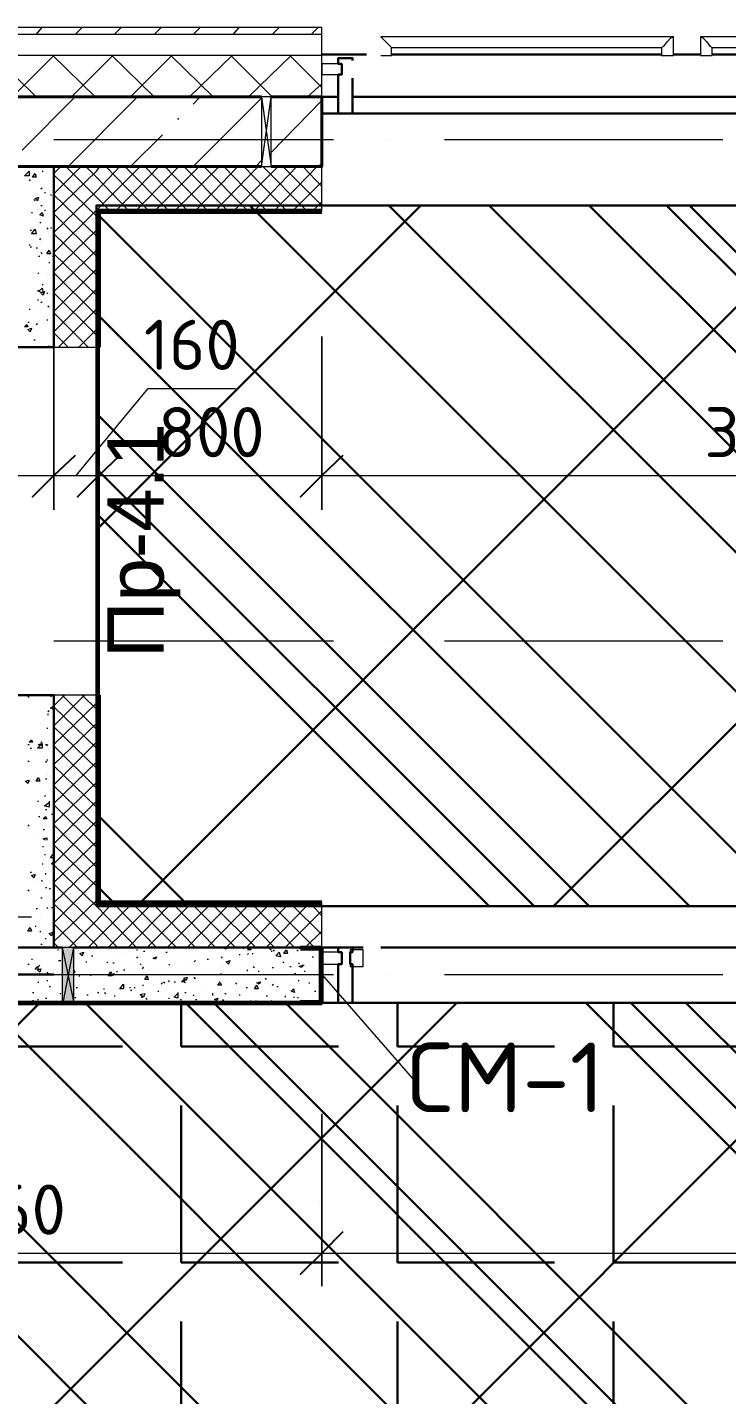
# Model space of a CAD drawing. Header units: millimetres. Extents: x -84737 to 172119, y -43083 to 59399.
# Drawn here: x 25810 to 28318, y 48373 to 53279 of the extents above; entities that cross this region are included whole.
import ezdxf

# ---------------------------------------------------------------- set-up
doc = ezdxf.new("R2010")
doc.units = ezdxf.units.MM
for name, color, linetype, lineweight in [('17) Краска СТ-3.1 стена', 6, 'Continuous', 60), ('19) Краска ПТ-5 потолок', 161, 'Continuous', 30), ('20) Шпакл. баз. фин Стена', 40, 'Continuous', 60), ('22) Шпакл. баз. фин. Потолок', 102, 'Continuous', 30), ('3) Плинутс ПЛ-1', 6, 'Continuous', 30), ('9) Плитка КР-2 600х600', 110, 'Continuous', 30)]:
    doc.layers.add(name, color=color, linetype=linetype, lineweight=lineweight)
for name, color, linetype in [('PDF _Витраж', 7, 'Continuous'), ('PDF _Двери', 7, 'Continuous'), ('PDF _Марки', 7, 'Continuous'), ('PDF _Обобщенные модели', 7, 'Continuous'), ('PDF _Обозначения', 7, 'Continuous'), ('PDF _Окна', 7, 'Continuous'), ('PDF _Оси', 7, 'Continuous'), ('PDF _Панели витража', 7, 'Continuous'), ('PDF _Перекрытия', 7, 'Continuous'), ('PDF _Размеры-100', 7, 'Continuous'), ('PDF _Стены', 7, 'Continuous'), ('PDF _Текст', 7, 'Continuous'), ('PDF _Элементы узлов', 7, 'Continuous')]:
    doc.layers.add(name, color=color, linetype=linetype)
doc.styles.add('PDF GOSTCommon', font='arial.ttf')
doc.styles.add('PDF ISOCPEUR', font='isocpeur.ttf')

msp = doc.modelspace()

# ---------------------------------------------------------------- hatches: boundary and pattern name
at = {"layer": '19) Краска ПТ-5 потолок'}
h = msp.add_hatch(dxfattribs=at)
h.set_pattern_fill('ANSI34', color=256, scale=80, angle=90)
h.paths.add_polyline_path([(26057.2, 50125.2), (30104.1, 50125.2), (30104.1, 52639.7), (26057.2, 52639.7)])
h = msp.add_hatch(dxfattribs=at)
h.set_pattern_fill('ANSI34', color=256, scale=80, angle=90)
h.paths.add_polyline_path([(22027.2, 47077.3), (10407.1, 47077.3), (10407.1, 45159.6), (12786.1, 45159.6), (12786.1, 44579.7), (22027.2, 44579.7)])
h.paths.add_polyline_path([(26785.3, 47077.3), (24503.6, 47077.3), (22027.2, 47077.3), (22027.2, 43580.7), (26785.3, 43580.7)])
h.paths.add_polyline_path([(34714, 47077.3), (26785.3, 47077.3), (26785.3, 44579.7), (34714, 44579.7)])
h.paths.add_polyline_path([(30256.5, 49778.1), (24503.6, 49778.1), (24503.6, 47077.3), (30256.5, 47077.3)])
h.paths.add_polyline_path([(44556.2, 47077.3), (39984.4, 47077.3), (34904.5, 47077.3), (34904.5, 44579.7), (44556.2, 44579.7)])
h.paths.add_polyline_path([(44556.2, 49096.5), (41457.5, 49096.5), (41457.5, 49778.1), (39984.4, 49778.1), (39984.4, 47077.3), (44556.2, 47077.3)])
at = {"layer": '22) Шпакл. баз. фин. Потолок'}
h = msp.add_hatch(dxfattribs=at)
h.set_pattern_fill('ANSI37', color=256, scale=333)
h.paths.add_polyline_path([(26057.2, 50125.2), (30104.1, 50125.2), (30104.1, 52639.7), (26057.2, 52639.7)])
h = msp.add_hatch(dxfattribs=at)
h.set_pattern_fill('ANSI37', color=256, scale=333)
h.paths.add_polyline_path([(22027.2, 47077.3), (10407.1, 47077.3), (10407.1, 45159.6), (12786.1, 45159.6), (12786.1, 44579.7), (22027.2, 44579.7)])
h.paths.add_polyline_path([(26785.3, 47077.3), (24503.6, 47077.3), (22027.2, 47077.3), (22027.2, 43580.7), (26785.3, 43580.7)])
h.paths.add_polyline_path([(34714, 47077.3), (26785.3, 47077.3), (26785.3, 44579.7), (34714, 44579.7)])
h.paths.add_polyline_path([(30256.5, 49778.1), (24503.6, 49778.1), (24503.6, 47077.3), (30256.5, 47077.3)])
h.paths.add_polyline_path([(44556.2, 47077.3), (39984.4, 47077.3), (34904.5, 47077.3), (34904.5, 44579.7), (44556.2, 44579.7)])
h.paths.add_polyline_path([(44556.2, 49096.5), (41457.5, 49096.5), (41457.5, 49778.1), (39984.4, 49778.1), (39984.4, 47077.3), (44556.2, 47077.3)])
at = {"layer": '9) Плитка КР-2 600х600'}
h = msp.add_hatch(dxfattribs=at)
h.set_pattern_fill('ANGLE', color=256, scale=111)
h.set_pattern_definition([(0, (0, 0), (0, 775.335), [563.88, -211.455]), (90, (0, 0), (-775.335, 5e-14), [563.88, -211.455])])
h.paths.add_polyline_path([(22027.2, 47077.3), (10407.1, 47077.3), (10407.1, 45159.6), (12786.1, 45159.6), (12786.1, 44579.7), (22027.2, 44579.7)])
h.paths.add_polyline_path([(26785.3, 47077.3), (24503.6, 47077.3), (22027.2, 47077.3), (22027.2, 43580.7), (26785.3, 43580.7)])
h.paths.add_polyline_path([(34714, 47077.3), (26785.3, 47077.3), (26785.3, 44579.7), (34714, 44579.7)])
h.paths.add_polyline_path([(30256.5, 49778.1), (24503.6, 49778.1), (24503.6, 47077.3), (30256.5, 47077.3)])
h.paths.add_polyline_path([(44556.2, 47077.3), (39984.4, 47077.3), (34904.5, 47077.3), (34904.5, 44579.7), (44556.2, 44579.7)])
h.paths.add_polyline_path([(44556.2, 49096.5), (41457.5, 49096.5), (41457.5, 49778.1), (39984.4, 49778.1), (39984.4, 47077.3), (44556.2, 47077.3)])
at = {"layer": 'PDF _Стены', "transparency": 33554559}
msp.add_hatch(color=256, dxfattribs=at).paths.add_polyline_path([(26869.9, 49977), (26869.9, 49981.2), (26865.7, 49981.2), (26861.5, 49977), (26865.7, 49972.8), (26869.9, 49972.8)])

# ---------------------------------------------------------------- linework, layer by layer
at = {"layer": '17) Краска СТ-3.1 стена'}
for points in [[(26065.6, 52131.7), (26065.6, 52618.5), (26865.7, 52618.5)], [(26865.7, 50137.9), (26065.6, 50137.9), (26065.6, 50882.9)], [(25587.3, 49778.1), (26865.7, 49778.1)]]:
    msp.add_lwpolyline(points, dxfattribs=at)
at = {"layer": '19) Краска ПТ-5 потолок'}
msp.add_lwpolyline([(26057.2, 50125.2), (30104.1, 50125.2), (30104.1, 52639.7), (26057.2, 52639.7)], close=True, dxfattribs=at)
at = {"layer": '20) Шпакл. баз. фин Стена'}
for points in [[(26065.6, 52131.7), (26065.6, 52618.5), (26865.7, 52618.5)], [(26865.7, 50137.9), (26065.6, 50137.9), (26065.6, 50882.9)], [(25587.3, 49778.1), (26865.7, 49778.1)]]:
    msp.add_lwpolyline(points, dxfattribs=at)
at = {"layer": '3) Плинутс ПЛ-1'}
for points in [[(26065.6, 52131.7), (26065.6, 52618.5), (26865.7, 52618.5)], [(26865.7, 50137.9), (26065.6, 50137.9), (26065.6, 50882.9)], [(25587.3, 49778.1), (26865.7, 49778.1)]]:
    msp.add_lwpolyline(points, dxfattribs=at)
at = {"layer": '9) Плитка КР-2 600х600'}
msp.add_lwpolyline([(24503.6, 47077.3), (30256.5, 47077.3), (30256.5, 49778.1), (24503.6, 49778.1)], close=True, dxfattribs=at)
at = {"layer": 'PDF _Витраж', "lineweight": 30}
msp.add_lwpolyline([(26975.8, 53160.4), (26975.8, 53168.8), (26925, 53168.8), (26925, 53147.7), (26937.7, 53147.7), (26937.7, 53109.6), (26925, 53109.6), (26925, 52969.9), (26975.8, 52969.9), (26975.8, 53096.9)], dxfattribs=at)
msp.add_lwpolyline([(26967.3, 49917.7), (26967.3, 49960.1), (26975.8, 49960.1), (26975.8, 49977), (26925, 49977), (26925, 49960.1), (26937.7, 49960.1), (26937.7, 49917.7), (26925, 49917.7), (26925, 49778.1), (26975.8, 49778.1), (26975.8, 49917.7)], close=True, dxfattribs=at)
at = {"layer": 'PDF _Двери', "lineweight": 18}
for points in [[(27077.4, 53177.3), (27115.5, 53177.3), (27115.5, 53206.9), (28084.9, 53206.9), (28084.9, 53177.3), (28127.2, 53177.3), (28127.2, 53245), (27077.4, 53245), (27081.6, 53240.8), (27094.3, 53228.1), (27111.2, 53211.2), (27115.5, 53206.9)], [(28084.9, 53206.9), (28093.3, 53211.2), (28106, 53228.1), (28118.7, 53240.8), (28127.2, 53245)], [(28884.9, 53206.9), (28893.4, 53211.2), (28906.1, 53228.1), (28918.8, 53240.8), (28927.3, 53245), (28224.6, 53245), (28224.6, 53177.3), (28266.9, 53177.3), (28266.9, 53206.9), (28884.9, 53206.9), (28884.9, 53177.3), (28927.3, 53177.3)], [(28224.6, 53245), (28233, 53240.8), (28245.7, 53228.1), (28258.4, 53211.2), (28266.9, 53206.9)]]:
    msp.add_lwpolyline(points, dxfattribs=at)
at = {"layer": 'PDF _Марки', "lineweight": 9}
msp.add_lwpolyline([(26865.7, 49879.7), (27191.7, 49507.1)], dxfattribs=at)
at = {"layer": 'PDF _Обобщенные модели', "lineweight": 50}
msp.add_lwpolyline([(26789.5, 49972.8), (26861.5, 49972.8), (26861.5, 49782.3), (26789.5, 49782.3), (26789.5, 49778.1), (26865.7, 49778.1), (26865.7, 49977), (26789.5, 49977)], close=True, dxfattribs=at)
at = {"layer": 'PDF _Обобщенные модели', "lineweight": 30}
msp.add_lwpolyline([(24575.6, 49879.7), (25904.8, 49879.7)], dxfattribs=at)
at = {"layer": 'PDF _Обозначения', "lineweight": 9}
msp.add_lwpolyline([(26857.2, 49066.9), (26857.2, 49066.9)], dxfattribs=at)
at = {"layer": 'PDF _Окна', "transparency": 33554559}
for points in [[(25976.7, 49977), (25934.4, 49977), (25976.7, 49778.1)], [(25934.4, 49977), (25976.7, 49778.1), (25934.4, 49778.1)]]:
    msp.add_solid(points, dxfattribs=at)
at = {"layer": 'PDF _Оси', "lineweight": 9}
for points in [[(25904.8, 52876.7), (26908, 52876.7)], [(27107, 52876.7), (27107, 52876.7)], [(27306, 52876.7), (28305, 52876.7)], [(25904.8, 51077.6), (26908, 51077.6)], [(27107, 51077.6), (27107, 51077.6)], [(27306, 51077.6), (28305, 51077.6)], [(25904.8, 49879.7), (26908, 49879.7)], [(27107, 49879.7), (27107, 49879.7)], [(27306, 49879.7), (28305, 49879.7)]]:
    msp.add_lwpolyline(points, dxfattribs=at)
at = {"layer": 'PDF _Панели витража', "lineweight": 18}
for points in [[(26865.7, 53109.6), (26937.7, 53109.6), (26937.7, 53147.7), (26865.7, 53147.7)], [(26865.7, 49917.7), (26937.7, 49917.7), (26937.7, 49960.1), (26865.7, 49960.1)], [(26967.3, 49909.3), (27013.9, 49909.3), (27013.9, 49968.5), (26967.3, 49968.5)]]:
    msp.add_lwpolyline(points, close=True, dxfattribs=at)
at = {"layer": 'PDF _Перекрытия', "lineweight": 30}
for points in [[(27026.6, 53181.5), (26865.7, 53181.5)], [(28084.9, 53181.5), (27115.5, 53181.5)], [(28224.6, 53181.5), (28127.2, 53181.5)], [(28884.9, 53181.5), (28266.9, 53181.5)], [(26925, 53029.1), (26865.7, 53029.1)], [(29024.6, 53029.1), (26975.8, 53029.1)], [(26925, 52969.9), (26865.7, 52969.9)], [(29024.6, 52969.9), (26975.8, 52969.9)], [(26865.7, 49977), (26925, 49977)], [(26975.8, 49977), (27013.9, 49977)], [(27077.4, 49977), (28927.3, 49977)]]:
    msp.add_lwpolyline(points, dxfattribs=at)
at = {"layer": 'PDF _Размеры-100', "lineweight": 9}
for points in [[(19584.6, 51670.3), (21184.8, 51670.3), (22416.6, 51670.3), (24816.8, 51670.3), (25705.8, 51670.3), (25904.8, 51670.3), (26065.6, 51670.3), (26865.7, 51670.3), (30095.6, 51670.3), (30095.6, 52169.8), (30095.6, 51547.5), (30095.6, 52169.8), (30095.6, 51670.3), (30375, 51670.3)], [(25985.2, 51670.3), (26243.4, 51983.5), (26556.7, 51983.5)], [(16287, 50087.1), (16655.3, 50087.1), (16735.7, 50087.1), (18056.4, 50087.1), (18136.9, 50087.1), (19504.2, 50087.1), (19707.4, 50087.1), (23606.2, 50087.1), (24503.6, 50087.1), (24634.8, 50087.1), (25587.3, 50087.1), (25587.3, 49587.6), (25587.3, 50209.8), (25587.3, 49587.6), (25587.3, 50087.1), (25824.3, 50087.1)], [(24385.1, 48880.6), (26865.7, 48880.6), (30256.5, 48880.6), (30256.5, 49380.1), (30256.5, 48762.1), (30256.5, 49380.1), (30256.5, 48880.6), (30624.8, 48880.6)]]:
    msp.add_lwpolyline(points, dxfattribs=at)
for points in [[(25904.8, 51670.3), (25904.8, 52169.8), (25904.8, 51547.5), (25904.8, 52169.8)], [(26065.6, 51670.3), (26065.6, 52169.8), (26065.6, 51547.5), (26065.6, 52169.8)], [(26865.7, 51670.3), (26865.7, 52169.8), (26865.7, 51547.5), (26865.7, 52169.8)], [(26865.7, 48880.6), (26865.7, 49380.1), (26865.7, 48762.1), (26865.7, 49380.1)]]:
    msp.add_lwpolyline(points, close=True, dxfattribs=at)
at = {"layer": 'PDF _Размеры-100', "lineweight": 25}
for points in [[(25981, 51742.3), (25904.8, 51670.3), (25828.6, 51594.1), (25904.8, 51670.3)], [(26141.8, 51742.3), (26065.6, 51670.3), (25989.4, 51594.1), (26065.6, 51670.3)], [(26941.9, 51742.3), (26865.7, 51670.3), (26789.5, 51594.1), (26865.7, 51670.3)], [(26941.9, 48956.8), (26865.7, 48880.6), (26789.5, 48804.4), (26865.7, 48880.6)]]:
    msp.add_lwpolyline(points, close=True, dxfattribs=at)
at = {"layer": 'PDF _Стены', "lineweight": 18}
for points in [[(26865.7, 53029.1), (26865.7, 53278.9), (24816.8, 53278.9), (24816.8, 53029.1)], [(26865.7, 53253.5), (24816.8, 53253.5)], [(26865.7, 53177.3), (24816.8, 53177.3)], [(25904.8, 52131.7), (26065.6, 52131.7), (26065.6, 52618.5), (26865.7, 52618.5), (26865.7, 52779.4)], [(26057.2, 52131.7), (26057.2, 52627), (26865.7, 52627)], [(26865.7, 49977), (26865.7, 50137.9), (26065.6, 50137.9), (26065.6, 50882.9), (25904.8, 50882.9)], [(26865.7, 50129.4), (26057.2, 50129.4), (26057.2, 50882.9)]]:
    msp.add_lwpolyline(points, dxfattribs=at)
at = {"layer": 'PDF _Стены', "lineweight": 9}
for points in [[(25841.3, 53253.5), (25862.4, 53278.9)], [(25981, 53253.5), (26006.4, 53278.9)], [(26120.7, 53253.5), (26146.1, 53278.9)], [(26264.6, 53253.5), (26290, 53278.9)], [(26404.3, 53253.5), (26429.7, 53278.9)], [(26548.2, 53253.5), (26569.4, 53278.9)], [(26687.9, 53253.5), (26713.3, 53278.9)], [(26827.6, 53253.5), (26853, 53278.9)], [(25841.3, 53029.1), (25688.9, 53177.3)], [(25705.8, 52978.3), (25756.6, 53029.1), (25904.8, 53177.3)], [(26052.9, 53029.1), (25900.5, 53177.3)], [(25968.3, 53029.1), (26116.4, 53177.3)], [(26264.6, 53029.1), (26112.2, 53177.3)], [(26179.9, 53029.1), (26328.1, 53177.3)], [(26476.3, 53029.1), (26323.9, 53177.3)], [(26391.6, 53029.1), (26544, 53177.3)], [(26687.9, 53029.1), (26539.8, 53177.3)], [(26603.3, 53029.1), (26755.6, 53177.3)], [(26865.7, 53063), (26751.4, 53177.3)], [(26814.9, 53029.1), (26865.7, 53075.7)], [(25790.5, 52838.6), (25981, 53029.1)], [(25955.6, 52779.4), (26205.3, 53029.1)], [(26404.3, 53003.7), (26429.7, 53029.1)], [(26404.3, 52779.4), (26649.8, 53024.9)], [(26683.7, 52830.2), (26865.7, 53016.4)], [(26349.3, 52948.7), (26353.5, 52952.9)], [(26179.9, 52779.4), (26294.2, 52893.7)], [(26628.7, 52779.4), (26649.8, 52800.6)], [(26853, 52779.4), (26865.7, 52792.1)], [(25832.8, 52775.2), (25832.8, 52775.2)], [(25862.4, 52762.5), (25866.7, 52762.5)], [(25904.8, 52754), (25930.2, 52779.4)], [(25904.8, 52682), (26002.1, 52779.4)], [(25904.8, 52614.3), (26057.2, 52762.5), (26069.9, 52779.4)], [(25904.8, 52542.3), (26057.2, 52690.5), (26141.8, 52779.4)], [(26057.2, 52601.6), (25904.8, 52749.8)], [(26099.5, 52627), (26057.2, 52669.3), (25947.1, 52779.4)], [(26167.2, 52627), (26057.2, 52741.3), (26019.1, 52779.4)], [(26061.4, 52627), (26213.8, 52779.4)], [(26239.2, 52627), (26091, 52779.4)], [(26133.4, 52627), (26281.5, 52779.4)], [(26311.2, 52627), (26158.8, 52779.4)], [(26205.3, 52627), (26353.5, 52779.4)], [(26378.9, 52627), (26230.7, 52779.4)], [(26273.1, 52627), (26425.5, 52779.4)], [(26450.9, 52627), (26302.7, 52779.4)], [(26345, 52627), (26497.4, 52779.4)], [(26522.8, 52627), (26370.4, 52779.4)], [(26417, 52627), (26565.2, 52779.4)], [(26594.8, 52627), (26442.4, 52779.4)], [(26489, 52627), (26637.1, 52779.4)], [(26662.5, 52627), (26514.4, 52779.4)], [(26556.7, 52627), (26709.1, 52779.4)], [(26734.5, 52627), (26586.3, 52779.4)], [(26628.7, 52627), (26776.8, 52779.4)], [(26806.4, 52627), (26654.1, 52779.4)], [(26700.6, 52627), (26848.8, 52779.4)], [(26865.7, 52639.7), (26726, 52779.4)], [(26865.7, 52707.4), (26798, 52779.4)], [(25815.9, 52732.8), (25820.1, 52728.6)], [(25858.2, 52699), (25862.4, 52703.2)], [(26768.3, 52627), (26865.7, 52724.4)], [(25832.8, 52660.9), (25837, 52656.6)], [(25870.9, 52686.3), (25875.1, 52686.3)], [(25887.8, 52665.1), (25887.8, 52665.1)], [(25892.1, 52677.8), (25896.3, 52677.8)], [(26057.2, 52529.6), (25904.8, 52677.8)], [(26840.3, 52627), (26865.7, 52652.4)], [(25824.3, 52614.3), (25828.6, 52614.3)], [(25858.2, 52639.7), (25862.4, 52639.7)], [(25870.9, 52622.8), (25875.1, 52622.8)], [(25904.8, 52470.4), (26057.2, 52622.8)], [(26057.2, 52457.7), (25904.8, 52610.1)], [(25820.1, 52550.8), (25824.3, 52550.8)], [(25854, 52576.2), (25858.2, 52580.4)], [(25858.2, 52584.7), (25858.2, 52584.7)], [(25879.4, 52559.3), (25883.6, 52555)], [(25892.1, 52559.3), (25896.3, 52559.3)], [(25904.8, 52402.6), (26057.2, 52550.8)], [(25815.9, 52500), (25820.1, 52495.8)], [(25854, 52516.9), (25858.2, 52521.2)], [(26057.2, 52389.9), (25904.8, 52538.1)], [(25820.1, 52491.5), (25824.3, 52491.5)], [(25841.3, 52487.3), (25845.5, 52487.3)], [(25849.7, 52457.7), (25854, 52457.7)], [(25858.2, 52470.4), (25862.4, 52466.1)], [(25904.8, 52453.4), (25900.5, 52457.7), (25904.8, 52461.9)], [(25904.8, 52330.7), (26057.2, 52478.8)], [(26057.2, 52318), (25904.8, 52466.1)], [(25887.8, 52436.5), (25887.8, 52432.3)], [(25904.8, 52258.7), (26057.2, 52411.1)], [(25849.7, 52394.2), (25849.7, 52398.4)], [(25862.4, 52356.1), (25866.7, 52356.1)], [(25883.6, 52394.2), (25883.6, 52394.2)], [(26057.2, 52246), (25904.8, 52398.4)], [(25845.5, 52334.9), (25849.7, 52334.9)], [(25845.5, 52301), (25849.7, 52301)], [(25879.4, 52326.4), (25883.6, 52322.2)], [(25904.8, 52186.7), (26057.2, 52339.1)], [(25904.8, 52330.7), (25904.8, 52330.7)], [(25904.8, 52330.7), (25904.8, 52330.7)], [(26057.2, 52174), (25904.8, 52326.4)], [(25815.9, 52284.1), (25815.9, 52284.1)], [(25815.9, 52267.2), (25820.1, 52267.2)], [(25845.5, 52275.6), (25845.5, 52275.6)], [(25858.2, 52292.6), (25862.4, 52292.6)], [(25883.6, 52279.9), (25887.8, 52275.6)], [(26027.5, 52131.7), (25904.8, 52254.5)], [(25921.7, 52131.7), (26057.2, 52267.2)], [(25811.6, 52220.6), (25815.9, 52220.6)], [(25811.6, 52207.9), (25811.6, 52207.9)], [(25841.3, 52212.1), (25845.5, 52216.4)], [(25879.4, 52229.1), (25883.6, 52229.1)], [(25887.8, 52203.7), (25887.8, 52203.7)], [(25832.8, 52157.1), (25837, 52157.1)], [(25955.6, 52131.7), (25904.8, 52182.5)], [(25993.7, 52131.7), (26057.2, 52195.2)], [(25841.3, 52152.9), (25841.3, 52152.9)], [(25883.6, 52131.7), (25887.8, 52135.9), (25887.8, 52131.7)], [(25811.6, 50878.7), (25815.9, 50874.5)], [(26057.2, 50692.4), (25904.8, 50840.6), (25900.5, 50832.1), (25892.1, 50836.4), (25904.8, 50844.8), (25942.9, 50882.9)], [(25892.1, 50878.7), (25896.3, 50878.7)], [(25904.8, 50772.9), (26014.8, 50882.9)], [(26057.2, 50760.2), (25934.4, 50882.9)], [(26057.2, 50832.1), (26006.4, 50882.9)], [(25904.8, 50705.1), (26057.2, 50853.3)], [(25858.2, 50785.6), (25858.2, 50785.6)], [(25883.6, 50823.7), (25887.8, 50827.9)], [(25883.6, 50815.2), (25883.6, 50811)], [(25904.8, 50633.2), (26057.2, 50781.3)], [(25862.4, 50777.1), (25862.4, 50777.1)], [(25879.4, 50764.4), (25883.6, 50764.4)], [(25896.3, 50760.2), (25896.3, 50760.2)], [(26057.2, 50620.5), (25904.8, 50768.6)], [(25811.6, 50705.1), (25815.9, 50705.1)], [(25820.1, 50692.4), (25824.3, 50692.4)], [(25858.2, 50713.6), (25862.4, 50713.6)], [(25875.1, 50705.1), (25879.4, 50705.1)], [(25879.4, 50700.9), (25883.6, 50705.1)], [(25904.8, 50561.2), (26057.2, 50713.6)], [(26057.2, 50548.5), (25904.8, 50700.9)], [(25811.6, 50645.9), (25815.9, 50645.9)], [(25811.6, 50641.6), (25811.6, 50641.6)], [(25875.1, 50641.6), (25879.4, 50645.9)], [(25879.4, 50650.1), (25883.6, 50650.1)], [(25904.8, 50493.5), (26057.2, 50641.6)], [(25883.6, 50595.1), (25883.6, 50595.1)], [(26057.2, 50480.8), (25904.8, 50628.9)], [(25824.3, 50573.9), (25824.3, 50573.9)], [(25832.8, 50578.1), (25832.8, 50578.1)], [(25875.1, 50582.4), (25879.4, 50582.4)], [(25883.6, 50582.4), (25883.6, 50582.4)], [(25904.8, 50421.5), (26057.2, 50569.7)], [(26057.2, 50408.8), (25904.8, 50557)], [(25845.5, 50501.9), (25849.7, 50501.9)], [(25870.9, 50518.9), (25875.1, 50523.1)], [(25887.8, 50501.9), (25887.8, 50480.8), (25870.9, 50485), (25887.8, 50497.7)], [(25900.5, 50518.9), (25900.5, 50518.9)], [(25904.8, 50349.5), (26057.2, 50501.9)], [(26057.2, 50336.8), (25904.8, 50489.2)], [(25849.7, 50446.9), (25854, 50446.9)], [(25870.9, 50459.6), (25870.9, 50459.6)], [(25875.1, 50472.3), (25879.4, 50472.3)], [(25896.3, 50455.4), (25900.5, 50455.4)], [(25811.6, 50417.3), (25815.9, 50413)], [(25811.6, 50408.8), (25811.6, 50408.8)], [(25866.7, 50400.3), (25870.9, 50400.3)], [(25904.8, 50277.6), (26057.2, 50430)], [(26057.2, 50264.9), (25904.8, 50417.3)], [(25849.7, 50383.4), (25849.7, 50383.4)], [(25849.7, 50383.4), (25849.7, 50383.4)], [(25875.1, 50362.2), (25866.7, 50366.5), (25879.4, 50370.7), (25879.4, 50362.2)], [(25866.7, 50336.8), (25866.7, 50341.1)], [(25883.6, 50349.5), (25883.6, 50349.5)], [(25904.8, 50209.8), (26057.2, 50358)], [(26057.2, 50197.1), (25904.8, 50345.3)], [(25870.9, 50319.9), (25870.9, 50319.9)], [(25870.9, 50311.4), (25875.1, 50311.4)], [(25820.1, 50247.9), (25824.3, 50247.9)], [(25862.4, 50277.6), (25866.7, 50277.6)], [(25875.1, 50243.7), (25875.1, 50239.5)], [(26201.1, 49977), (26057.2, 50125.2), (25904.8, 50273.3), (25896.3, 50277.6), (25904.8, 50286)], [(25904.8, 50137.9), (26057.2, 50286)], [(25837, 50218.3), (25837, 50218.3)], [(25862.4, 50214.1), (25862.4, 50218.3)], [(25875.1, 50192.9), (25879.4, 50192.9)], [(25904.8, 50065.9), (26057.2, 50218.3)], [(26133.4, 49977), (26057.2, 50053.2), (25904.8, 50205.6)], [(25811.6, 50184.4), (25815.9, 50180.2)], [(25858.2, 50154.8), (25862.4, 50154.8)], [(25887.8, 50188.7), (25892.1, 50188.7)], [(25904.8, 49998.2), (26057.2, 50146.3)], [(25841.3, 50116.7), (25845.5, 50116.7)], [(25858.2, 50095.5), (25858.2, 50095.5)], [(25879.4, 50120.9), (25883.6, 50116.7)], [(25887.8, 50125.2), (25887.8, 50125.2)], [(25896.3, 50120.9), (25900.5, 50120.9)], [(26061.4, 49977), (26057.2, 49985.5), (25904.8, 50133.6)], [(25959.8, 49977), (26057.2, 50074.4), (26108, 50129.4)], [(26027.5, 49977), (26057.2, 50006.6), (26179.9, 50129.4)], [(26099.5, 49977), (26251.9, 50129.4)], [(26124.9, 50129.4), (26273.1, 49977), (26277.3, 49977)], [(26171.5, 49977), (26319.6, 50129.4)], [(26345, 49977), (26192.6, 50129.4)], [(26239.2, 49977), (26391.6, 50129.4)], [(26412.8, 49977), (26264.6, 50129.4)], [(26311.2, 49977), (26463.6, 50129.4)], [(26484.7, 49977), (26336.6, 50129.4)], [(26383.1, 49977), (26531.3, 50129.4)], [(26556.7, 49977), (26404.3, 50129.4)], [(26455.1, 49977), (26603.3, 50129.4)], [(26628.7, 49977), (26476.3, 50129.4)], [(26522.8, 49977), (26675.2, 50129.4)], [(26696.4, 49977), (26548.2, 50129.4)], [(26594.8, 49977), (26742.9, 50129.4)], [(26768.3, 49977), (26620.2, 50129.4)], [(26666.8, 49977), (26814.9, 50129.4)], [(26840.3, 49977), (26687.9, 50129.4)], [(26734.5, 49977), (26865.7, 50108.2)], [(26865.7, 50023.6), (26759.9, 50129.4)], [(26865.7, 50091.3), (26831.8, 50129.4)], [(25837, 50053.2), (25841.3, 50053.2)], [(25989.4, 49977), (25904.8, 50061.7)], [(25854, 50032), (25858.2, 50036.3)], [(25862.4, 50027.8), (25862.4, 50027.8)], [(25875.1, 50010.9), (25875.1, 50006.6)], [(25900.5, 50002.4), (25904.8, 50002.4)], [(26806.4, 49977), (26865.7, 50036.3)], [(25811.6, 49951.6), (25811.6, 49951.6)], [(25854, 49972.8), (25854, 49972.8)], [(25858.2, 49989.7), (25862.4, 49989.7)], [(25921.7, 49977), (25904.8, 49993.9)], [(25917.5, 49968.5), (25921.7, 49968.5)], [(26040.2, 49947.4), (26044.5, 49947.4)], [(26133.4, 49951.6), (26133.4, 49951.6)], [(26158.8, 49960.1), (26158.8, 49960.1)], [(26201.1, 49968.5), (26205.3, 49968.5)], [(26226.5, 49964.3), (26230.7, 49964.3)], [(26306.9, 49960.1), (26311.2, 49960.1)], [(26319.6, 49977), (26323.9, 49977)], [(26417, 49977), (26417, 49977)], [(26476.3, 49977), (26480.5, 49977)], [(26480.5, 49977), (26480.5, 49977)], [(26489, 49977), (26489, 49977)], [(26505.9, 49977), (26505.9, 49977)], [(26505.9, 49977), (26522.8, 49972.8)], [(26522.8, 49977), (26522.8, 49977)], [(26569.4, 49951.6), (26573.6, 49951.6)], [(26582.1, 49977), (26586.3, 49972.8)], [(26599, 49951.6), (26603.3, 49955.8)], [(26616, 49955.8), (26620.2, 49955.8)], [(26679.5, 49972.8), (26683.7, 49968.5)], [(26683.7, 49977), (26687.9, 49977)], [(26683.7, 49964.3), (26687.9, 49964.3)], [(26687.9, 49977), (26687.9, 49977)], [(26692.2, 49964.3), (26696.4, 49968.5)], [(26776.8, 49968.5), (26781, 49964.3)], [(26865.7, 49943.1), (26861.5, 49943.1), (26865.7, 49951.6)], [(25811.6, 49917.7), (25815.9, 49917.7)], [(25824.3, 49934.7), (25828.6, 49934.7)], [(25849.7, 49909.3), (25854, 49913.5)], [(25921.7, 49930.4), (25925.9, 49930.4), (25930.2, 49930.4)], [(25989.4, 49905.1), (25989.4, 49905.1)], [(26019.1, 49926.2), (26023.3, 49926.2)], [(26040.2, 49938.9), (26040.2, 49938.9)], [(26095.3, 49926.2), (26095.3, 49922)], [(26116.4, 49922), (26120.7, 49922)], [(26201.1, 49943.1), (26205.3, 49938.9)], [(26213.8, 49917.7), (26218, 49917.7)], [(26222.3, 49900.8), (26226.5, 49905.1), (26222.3, 49905.1)], [(26315.4, 49913.5), (26315.4, 49913.5)], [(26319.6, 49913.5), (26319.6, 49917.7)], [(26340.8, 49922), (26340.8, 49922)], [(26387.4, 49926.2), (26387.4, 49926.2)], [(26408.5, 49926.2), (26412.8, 49930.4)], [(26412.8, 49909.3), (26412.8, 49909.3)], [(26455.1, 49934.7), (26459.3, 49934.7)], [(26505.9, 49938.9), (26510.1, 49943.1)], [(26510.1, 49905.1), (26510.1, 49905.1)], [(26607.5, 49900.8), (26607.5, 49900.8)], [(26620.2, 49909.3), (26624.4, 49905.1)], [(26687.9, 49905.1), (26692.2, 49905.1)], [(26726, 49926.2), (26730.2, 49922)], [(26751.4, 49909.3), (26755.6, 49909.3)], [(26785.3, 49917.7), (26785.3, 49922)], [(26798, 49913.5), (26802.2, 49913.5)], [(26831.8, 49943.1), (26836.1, 49943.1)], [(25849.7, 49850), (25849.7, 49854.3)], [(25879.4, 49888.1), (25883.6, 49883.9)], [(25879.4, 49858.5), (25883.6, 49858.5)], [(25925.9, 49867), (25925.9, 49867)], [(25976.7, 49896.6), (25976.7, 49896.6)], [(25976.7, 49888.1), (25981, 49888.1), (25976.7, 49896.6)], [(25993.7, 49875.4), (25997.9, 49875.4)], [(26036, 49875.4), (26040.2, 49879.7)], [(26108, 49888.1), (26112.2, 49888.1)], [(26129.1, 49888.1), (26133.4, 49892.4)], [(26154.5, 49896.6), (26158.8, 49896.6)], [(26290, 49845.8), (26294.2, 49850)], [(26298.5, 49854.3), (26302.7, 49850)], [(26315.4, 49854.3), (26319.6, 49858.5)], [(26336.6, 49854.3), (26340.8, 49854.3)], [(26374.7, 49854.3), (26362, 49854.3), (26370.4, 49862.7), (26374.7, 49850)], [(26408.5, 49871.2), (26408.5, 49867), (26412.8, 49867)], [(26408.5, 49862.7), (26408.5, 49862.7)], [(26501.7, 49850), (26505.9, 49841.6), (26493.2, 49841.6), (26501.7, 49854.3)], [(26501.7, 49879.7), (26505.9, 49883.9)], [(26514.4, 49888.1), (26514.4, 49888.1)], [(26522.8, 49879.7), (26527.1, 49879.7)], [(26556.7, 49850), (26560.9, 49845.8)], [(26569.4, 49883.9), (26569.4, 49883.9)], [(26599, 49892.4), (26599, 49896.6)], [(26637.1, 49892.4), (26641.4, 49892.4)], [(26662.5, 49867), (26666.8, 49862.7)], [(26704.8, 49896.6), (26704.8, 49896.6)], [(26768.3, 49883.9), (26772.6, 49883.9)], [(26781, 49858.5), (26785.3, 49858.5)], [(26802.2, 49892.4), (26806.4, 49892.4)], [(26819.1, 49850), (26823.4, 49850)], [(25828.6, 49816.2), (25832.8, 49816.2)], [(25887.8, 49837.3), (25892.1, 49837.3)], [(25925.9, 49811.9), (25930.2, 49811.9)], [(25981, 49799.2), (25981, 49795)], [(25985.2, 49833.1), (25989.4, 49833.1)], [(26023.3, 49807.7), (26027.5, 49807.7)], [(26036, 49816.2), (26036, 49816.2)], [(26061.4, 49816.2), (26065.6, 49816.2)], [(26082.6, 49828.9), (26086.8, 49828.9)], [(26086.8, 49816.2), (26091, 49811.9)], [(26108, 49824.6), (26108, 49824.6)], [(26120.7, 49803.5), (26124.9, 49803.5)], [(26129.1, 49828.9), (26129.1, 49828.9)], [(26175.7, 49833.1), (26179.9, 49833.1)], [(26179.9, 49824.6), (26184.2, 49824.6)], [(26192.6, 49833.1), (26196.9, 49833.1)], [(26230.7, 49811.9), (26226.5, 49799.2), (26213.8, 49807.7), (26226.5, 49811.9)], [(26218, 49799.2), (26222.3, 49799.2)], [(26222.3, 49841.6), (26226.5, 49841.6)], [(26277.3, 49820.4), (26281.5, 49820.4)], [(26349.3, 49816.2), (26349.3, 49795), (26336.6, 49799.2), (26349.3, 49811.9)], [(26345, 49811.9), (26345, 49811.9)], [(26374.7, 49816.2), (26378.9, 49816.2)], [(26404.3, 49803.5), (26408.5, 49807.7)], [(26450.9, 49828.9), (26450.9, 49828.9)], [(26472, 49811.9), (26476.3, 49811.9)], [(26472, 49807.7), (26476.3, 49807.7)], [(26501.7, 49820.4), (26501.7, 49820.4)], [(26518.6, 49811.9), (26522.8, 49811.9)], [(26569.4, 49807.7), (26573.6, 49807.7)], [(26590.6, 49820.4), (26590.6, 49820.4)], [(26594.8, 49833.1), (26599, 49833.1)], [(26666.8, 49803.5), (26671, 49803.5)], [(26687.9, 49841.6), (26692.2, 49845.8)], [(26704.8, 49837.3), (26709.1, 49837.3)], [(26734.5, 49803.5), (26734.5, 49799.2)], [(26751.4, 49841.6), (26751.4, 49841.6)], [(26764.1, 49799.2), (26768.3, 49799.2)], [(26781, 49795), (26781, 49799.2)], [(26840.3, 49820.4), (26844.5, 49820.4)], [(25828.6, 49786.5), (25832.8, 49786.5)], [(25845.5, 49790.8), (25849.7, 49790.8)], [(25875.1, 49795), (25879.4, 49795)], [(25875.1, 49778.1), (25875.1, 49778.1)], [(26218, 49782.3), (26222.3, 49782.3)], [(26235, 49795), (26239.2, 49790.8)], [(26290, 49782.3), (26294.2, 49782.3)], [(26315.4, 49795), (26315.4, 49795)], [(26315.4, 49795), (26319.6, 49795)], [(26357.7, 49790.8), (26362, 49790.8)], [(26412.8, 49790.8), (26417, 49790.8)], [(26510.1, 49790.8), (26514.4, 49786.5)], [(26539.8, 49778.1), (26544, 49782.3), (26544, 49778.1)], [(26607.5, 49786.5), (26611.7, 49782.3)], [(26628.7, 49786.5), (26628.7, 49782.3)], [(26683.7, 49782.3), (26687.9, 49786.5)], [(26704.8, 49782.3), (26709.1, 49778.1)], [(26742.9, 49778.1), (26755.6, 49782.3), (26751.4, 49778.1)], [(26772.6, 49778.1), (26772.6, 49778.1)], [(26861.5, 49795), (26865.7, 49795)]]:
    msp.add_lwpolyline(points, dxfattribs=at)
at = {"layer": 'PDF _Стены', "lineweight": 40}
for points in [[(26649.8, 53029.1), (25705.8, 53029.1), (25705.8, 52779.4), (26649.8, 52779.4)], [(26683.7, 52779.4), (26865.7, 52779.4), (26865.7, 53029.1), (26683.7, 53029.1)]]:
    msp.add_lwpolyline(points, dxfattribs=at)
at = {"layer": 'PDF _Стены', "lineweight": 30}
for points in [[(21383.7, 52779.4), (25904.8, 52779.4), (25904.8, 52131.7), (25705.8, 52131.7)], [(26065.6, 52131.7), (26065.6, 50882.9)], [(25904.8, 49977), (25904.8, 50882.9), (25705.8, 50882.9)], [(25934.4, 49977), (25587.3, 49977), (25587.3, 49858.5)], [(25976.7, 49778.1), (26865.7, 49778.1), (26865.7, 49977), (25976.7, 49977)], [(25587.3, 49778.1), (25934.4, 49778.1)]]:
    msp.add_lwpolyline(points, dxfattribs=at)
at = {"layer": 'PDF _Стены', "lineweight": 9}
for points in [[(25798.9, 52745.5), (25815.9, 52762.5), (25815.9, 52745.5)], [(25837, 52754), (25841.3, 52741.3), (25828.6, 52741.3)], [(25849.7, 52669.3), (25845.5, 52656.6), (25837, 52665.1)], [(25862.4, 52614.3), (25866.7, 52601.6), (25854, 52605.8)], [(25841.3, 52538.1), (25824.3, 52538.1), (25837, 52555)], [(25887.8, 52478.8), (25892.1, 52466.1), (25879.4, 52466.1)], [(25866.7, 52326.4), (25849.7, 52330.7), (25862.4, 52343.4)], [(25870.9, 52330.7), (25866.7, 52318), (25858.2, 52326.4)], [(25807.4, 52212.1), (25811.6, 52203.7), (25798.9, 52203.7)], [(25824.3, 52199.4), (25820.1, 52186.7), (25811.6, 52195.2)], [(25824.3, 50722.1), (25828.6, 50713.6), (25815.9, 50713.6)], [(25862.4, 50692.4), (25845.5, 50692.4), (25862.4, 50709.4)], [(25862.4, 50709.4), (25858.2, 50700.9), (25849.7, 50705.1)], [(25849.7, 50586.6), (25854, 50573.9), (25841.3, 50573.9)], [(25815.9, 50578.1), (25811.6, 50565.4), (25803.2, 50573.9)], [(25875.1, 50446.9), (25879.4, 50438.4), (25866.7, 50438.4)], [(25900.5, 50311.4), (25904.8, 50298.7), (25892.1, 50298.7)], [(25837, 50239.5), (25832.8, 50226.8), (25824.3, 50235.2)], [(25820.1, 50049), (25824.3, 50036.3), (25811.6, 50036.3)], [(25900.5, 50032), (25896.3, 50019.3), (25887.8, 50027.8)], [(26010.6, 49960.1), (26006.4, 49947.4), (25997.9, 49955.8)], [(26607.5, 49977), (26611.7, 49968.5), (26599, 49968.5)], [(26717.5, 49943.1), (26700.6, 49947.4), (26713.3, 49960.1)], [(26738.7, 49968.5), (26742.9, 49955.8), (26730.2, 49955.8)], [(25845.5, 49909.3), (25849.7, 49896.6), (25837, 49900.8)], [(25858.2, 49900.8), (25854, 49888.1), (25845.5, 49896.6)], [(26273.1, 49943.1), (26268.8, 49934.7), (26260.4, 49938.9)], [(26535.5, 49930.4), (26531.3, 49917.7), (26522.8, 49926.2)], [(26798, 49913.5), (26793.7, 49905.1), (26785.3, 49909.3)], [(26108, 49888.1), (26112.2, 49875.4), (26099.5, 49875.4)], [(26120.7, 49883.9), (26116.4, 49875.4), (26108, 49879.7)], [(26239.2, 49875.4), (26243.4, 49862.7), (26230.7, 49862.7)], [(26383.1, 49871.2), (26378.9, 49858.5), (26370.4, 49867)], [(26645.6, 49854.3), (26641.4, 49845.8), (26632.9, 49850)], [(26154.5, 49828.9), (26141.8, 49828.9), (26154.5, 49845.8)], [(26632.9, 49841.6), (26637.1, 49828.9), (26624.4, 49828.9)], [(26764.1, 49828.9), (26768.3, 49816.2), (26755.6, 49820.4)], [(26493.2, 49795), (26489, 49786.5), (26480.5, 49790.8)]]:
    msp.add_lwpolyline(points, close=True, dxfattribs=at)
at = {"layer": 'PDF _Элементы узлов', "lineweight": 18}
for points in [[(26649.8, 53029.1), (26649.8, 52779.4), (26683.7, 52779.4), (26683.7, 53029.1)], [(25934.4, 49977), (25934.4, 49778.1), (25976.7, 49778.1), (25976.7, 49977)]]:
    msp.add_lwpolyline(points, close=True, dxfattribs=at)
at = {"layer": 'PDF _Элементы узлов', "lineweight": 9}
for points in [[(26649.8, 53029.1), (26683.7, 52779.4)], [(26649.8, 52779.4), (26683.7, 53029.1)], [(25934.4, 49977), (25976.7, 49778.1)], [(25938.6, 49778.1), (25976.7, 49977)]]:
    msp.add_lwpolyline(points, dxfattribs=at)
msp.add_lwpolyline([(25976.7, 49977), (25934.4, 49977), (25934.4, 49778.1), (25976.7, 49778.1)], close=True, dxfattribs=at)
at = {"layer": 'PDF _Элементы узлов', "transparency": 33554559}
for points in [[(25976.7, 49977), (25934.4, 49977), (25976.7, 49778.1)], [(25934.4, 49977), (25976.7, 49778.1), (25934.4, 49778.1)]]:
    msp.add_solid(points, dxfattribs=at)

# ---------------------------------------------------------------- texts
at = {"layer": 'PDF _Текст', "attachment_point": 4, "style": 'PDF ISOCPEUR'}
for s, insert, char_height in [('160', (26227.6, 52139.7), 180), ('800', (26278.4, 51826.4), 180), ('3230', (28238.4, 51826.4), 180), ('СМ-1', (27171.6, 49511.2), 250), ('2360', (25444.4, 49036.6), 180)]:
    msp.add_mtext(s, dxfattribs=dict(at, insert=insert, char_height=char_height))
at = {"layer": 'PDF _Текст', "insert": (26227.8, 51016.2), "char_height": 201.27, "attachment_point": 4, "rotation": 90, "style": 'PDF GOSTCommon'}
msp.add_mtext('Пр-4.1', dxfattribs=at)

doc.saveas('drawing.dxf')
